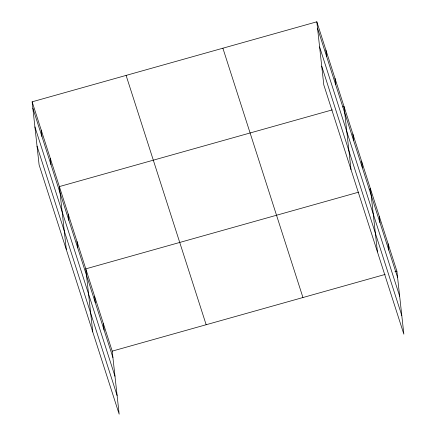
<?xml version="1.0" encoding="UTF-8"?>
<svg xmlns="http://www.w3.org/2000/svg" width="436" height="436" viewBox="0 0 436 436"><rect width="100%" height="100%" fill="white"/><g stroke="black" fill="none" stroke-linecap="round" stroke-linejoin="round"><path stroke-width="0.65" d="M32.144 101.811L112.21 351.133L119.17 414.2L39.109 164.879L32.144 101.811L316.83 21.8L396.891 271.121L403.856 334.189L323.79 84.867L316.83 21.8M332.308 109.872L59.367 186.581L66.327 249.648M342.745 106.934L344.048 106.569L351.013 169.637M358.73 192.145L85.788 268.859L92.748 331.921M369.167 189.213L370.469 188.848L377.434 251.91M112.21 351.133L385.152 274.424M394.934 271.672L396.891 271.121M317.533 28.198L397.599 277.519M319.599 46.897L399.665 296.224M321.724 66.168L401.79 315.49M222.883 48.205L302.949 297.526M126.091 75.406L206.157 324.727M32.853 108.21L112.913 357.531M34.918 126.914L114.979 376.235M37.044 146.18L117.11 395.501M388.084 243.697L388.792 250.095M379.276 216.272L379.985 222.671M361.662 161.418L362.37 167.822M352.855 133.994L353.563 140.397M334.979 78.311L335.682 84.715M325.905 50.058L326.608 56.457M103.403 323.708L104.106 330.107M94.596 296.284L95.299 302.682M76.981 241.43L77.69 247.833M68.174 214.005L68.883 220.409M50.293 158.323L51.001 164.726M41.218 130.07L41.927 136.468"/></g></svg>
